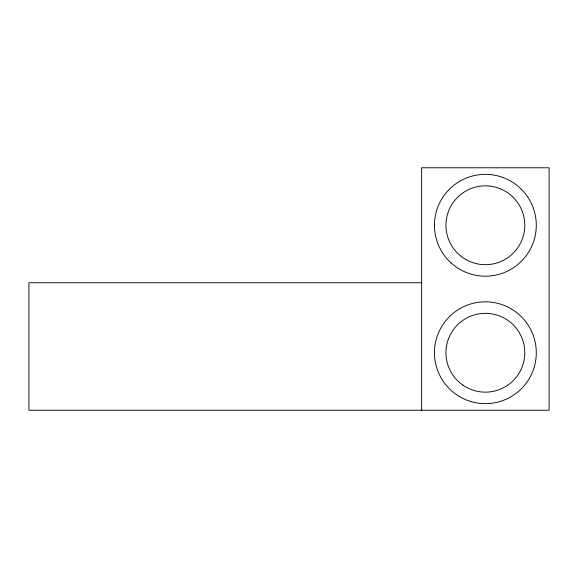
<?xml version="1.0" encoding="UTF-8"?>
<svg xmlns="http://www.w3.org/2000/svg" width="578" height="578" viewBox="0 0 578 578"><rect width="100%" height="100%" fill="white"/><g stroke="black" fill="none" stroke-linecap="round" stroke-linejoin="round"><path stroke-width="0.87" d="M421.637 282.758L28.9 282.758L28.9 410.221L549.1 410.221L549.1 167.779L421.637 167.779L421.637 410.221M451.064 262.896A50.922 50.922 0 0 0 535.105 236.164A50.922 50.922 0 0 0 469.936 176.745A50.922 50.922 0 0 0 451.064 262.896M459.734 396.725A50.922 50.922 0 0 0 536.29 352.934A50.922 50.922 0 0 0 460.088 308.529A50.922 50.922 0 0 0 459.734 396.725M465.658 259.406A39.42 39.42 0 0 0 524.788 225.268A39.42 39.42 0 0 0 465.658 191.13A39.42 39.42 0 0 0 465.658 259.406M462.884 385.114A39.42 39.42 0 0 0 524.651 356.012A39.42 39.42 0 0 0 468.57 317.069A39.42 39.42 0 0 0 462.884 385.114"/></g></svg>
